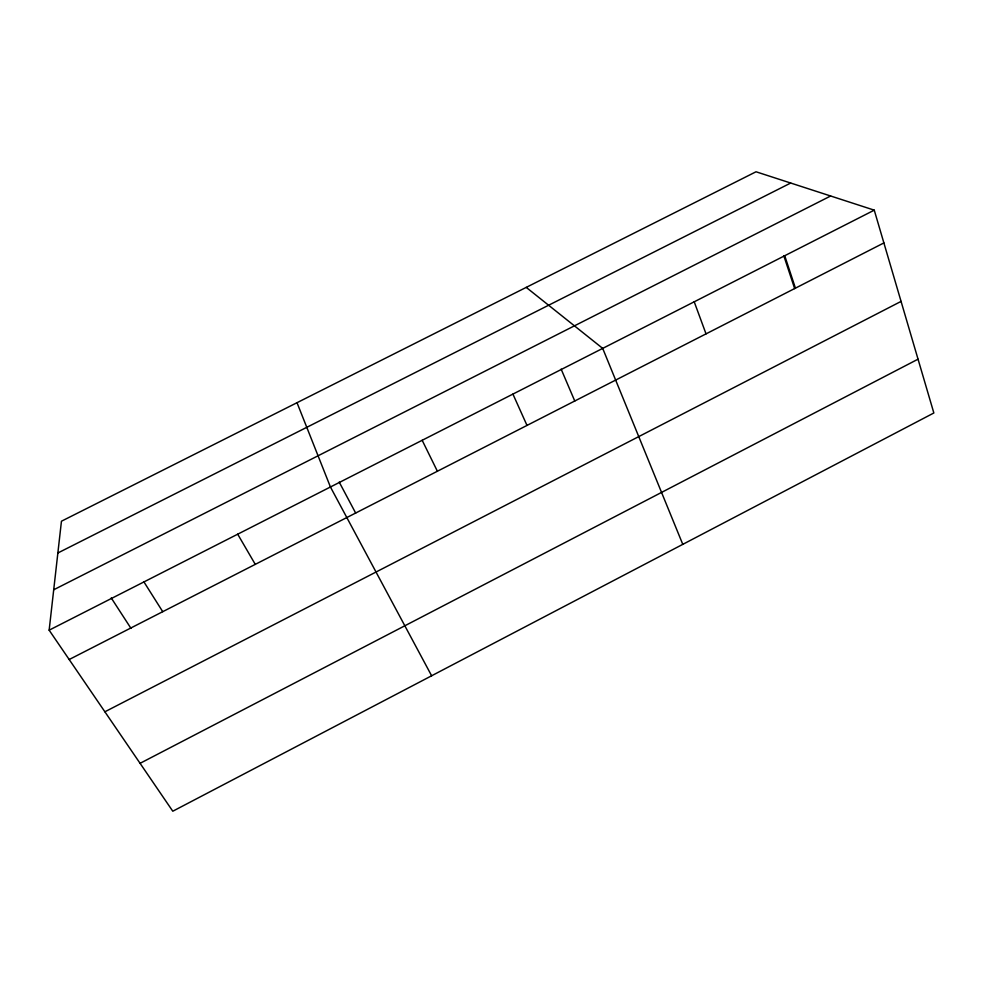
<?xml version="1.0" encoding="UTF-8"?>
<svg xmlns="http://www.w3.org/2000/svg" width="983" height="983" viewBox="0 0 983 983"><rect width="100%" height="100%" fill="white"/><g stroke="black" fill="none" stroke-linecap="round" stroke-linejoin="round"><path stroke-width="1.47" d="M49.15 630.177L61.45 521.211L756.025 171.779L874.256 210.153L933.85 412.983L172.787 811.221L49.15 630.177L874.256 210.153M140.078 763.324L918.036 359.176M104.886 711.79L901.067 301.4M69.191 659.519L883.889 242.924M53.709 589.775L830.635 195.998M57.862 552.987L790.688 183.035M526.224 287.38L602.702 348.387L682.78 544.361M111.239 597.934L130.985 628.37M143.936 581.924L162.736 611.684M237.702 534.199L255.273 564.365M431.635 675.776L330.435 486.99L297.013 402.698M339.209 482.088L355.686 513.089M422.174 440.298L437.386 471.238M512.929 394.097L526.999 425.418M561.133 369.116L574.785 401.052M694.219 301.806L706.027 333.876M784.729 255.74L795.431 288.154M783.807 255.777L794.669 288.621"/></g></svg>
